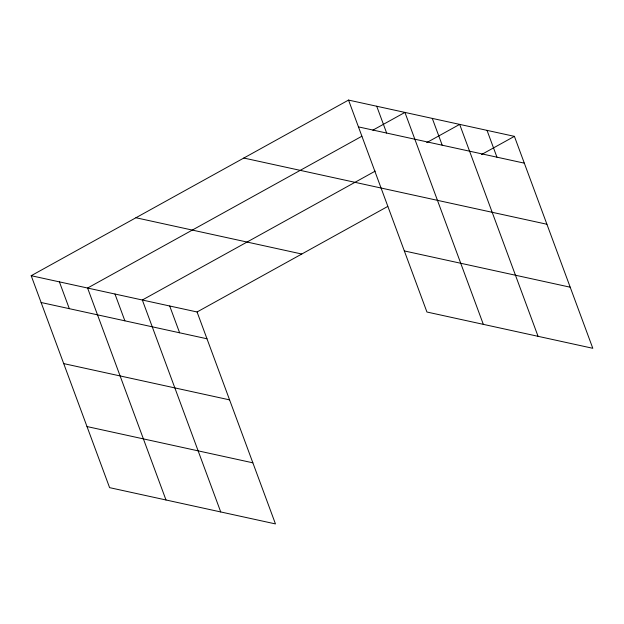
<?xml version="1.0" encoding="UTF-8"?>
<svg xmlns="http://www.w3.org/2000/svg" width="624" height="624" viewBox="0 0 624 624"><rect width="100%" height="100%" fill="white"/><g stroke="black" fill="none" stroke-linecap="round" stroke-linejoin="round"><path stroke-width="0.94" d="M31.2 275.707L197.067 311.977L275.465 523.918L109.598 487.648L31.2 275.707L348.535 100.082L514.402 136.352L592.8 348.293L426.933 312.023L348.535 100.082M361.858 136.25L87.594 288.038L165.992 499.98M372.832 130.174L404.929 112.414L483.327 324.355M375.211 171.124L142.334 300.004L220.732 511.953M426.73 142.607L459.662 124.387L538.067 336.328M197.067 311.977L387.761 206.435M481.463 154.58L514.402 136.352M358.449 126.883L524.316 163.16M243.812 158.036L546.913 224.25M404.329 250.926L570.203 287.204M135.923 217.745L301.79 254.023M41.114 302.507L206.981 338.777M63.718 363.605L229.585 399.875M87.001 426.551L252.868 462.821M487.032 130.369L496.946 157.17M432.292 118.396L442.213 145.205M376.732 106.244L386.646 133.052M169.697 305.986L179.618 332.795M114.964 294.021L124.878 320.822M59.397 281.869L69.311 308.677"/></g></svg>
